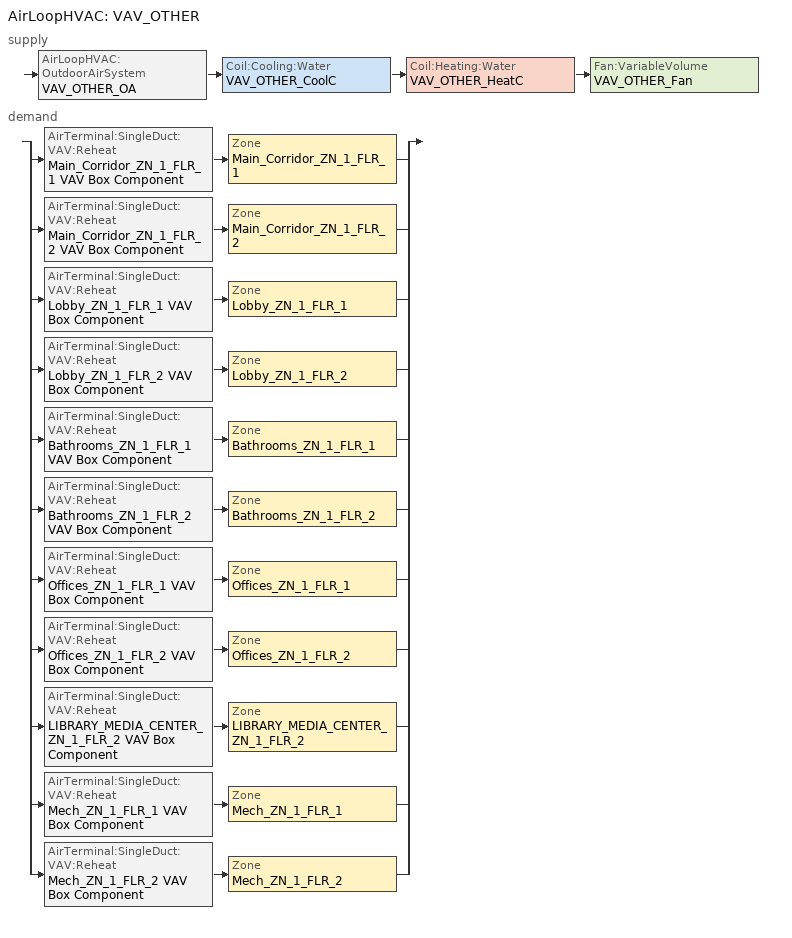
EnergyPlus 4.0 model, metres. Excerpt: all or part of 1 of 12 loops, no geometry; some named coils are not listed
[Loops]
AirLoopHVAC 'VAV_OTHER'
 supply: AirLoopHVAC:OutdoorAirSystem 'VAV_OTHER_OA' > Coil:Cooling:Water 'VAV_OTHER_CoolC' > Coil:Heating:Water 'VAV_OTHER_HeatC' > Fan:VariableVolume 'VAV_OTHER_Fan'
 demand: split
  | AirTerminal:SingleDuct:VAV:Reheat 'Main_Corridor_ZN_1_FLR_1 VAV Box Component' > Zone 'Main_Corridor_ZN_1_FLR_1'
  | AirTerminal:SingleDuct:VAV:Reheat 'Main_Corridor_ZN_1_FLR_2 VAV Box Component' > Zone 'Main_Corridor_ZN_1_FLR_2'
  | AirTerminal:SingleDuct:VAV:Reheat 'Lobby_ZN_1_FLR_1 VAV Box Component' > Zone 'Lobby_ZN_1_FLR_1'
  | AirTerminal:SingleDuct:VAV:Reheat 'Lobby_ZN_1_FLR_2 VAV Box Component' > Zone 'Lobby_ZN_1_FLR_2'
  | AirTerminal:SingleDuct:VAV:Reheat 'Bathrooms_ZN_1_FLR_1 VAV Box Component' > Zone 'Bathrooms_ZN_1_FLR_1'
  | AirTerminal:SingleDuct:VAV:Reheat 'Bathrooms_ZN_1_FLR_2 VAV Box Component' > Zone 'Bathrooms_ZN_1_FLR_2'
  | AirTerminal:SingleDuct:VAV:Reheat 'Offices_ZN_1_FLR_1 VAV Box Component' > Zone 'Offices_ZN_1_FLR_1'
  | AirTerminal:SingleDuct:VAV:Reheat 'Offices_ZN_1_FLR_2 VAV Box Component' > Zone 'Offices_ZN_1_FLR_2'
  | AirTerminal:SingleDuct:VAV:Reheat 'LIBRARY_MEDIA_CENTER_ZN_1_FLR_2 VAV Box Component' > Zone 'LIBRARY_MEDIA_CENTER_ZN_1_FLR_2'
  | AirTerminal:SingleDuct:VAV:Reheat 'Mech_ZN_1_FLR_1 VAV Box Component' > Zone 'Mech_ZN_1_FLR_1'
  | AirTerminal:SingleDuct:VAV:Reheat 'Mech_ZN_1_FLR_2 VAV Box Component' > Zone 'Mech_ZN_1_FLR_2'
[Fan:VariableVolume]
VAV_OTHER_Fan: Availability Schedule=HVACOperationSchd; Fan Efficiency=0.6006; Pressure Rise=1017.592; Maximum Flow Rate {m3/s}=AUTOSIZE; Minimum Flow Rate {m3/s}=0; Motor Efficiency=0.924; Motor In Airstream Fraction=1; Fan Coefficient 1=0.0407599; Fan Coefficient 2=0.088045; Fan Coefficient 3=-0.0729261; Fan Coefficient 4=0.94374; Fan Coefficient 5=0
[Fan:ZoneExhaust] Availability Schedule=HVACOperationSchd; Fan Efficiency=0.338; Pressure Rise {Pa}=125; Maximum Flow Rate {m3/s} [*******]=0.3
Bathrooms_ZN_1_FLR_1 Exhaust Fan; Bathrooms_ZN_1_FLR_2 Exhaust Fan
[Coil:Heating:Water]
VAV_OTHER_HeatC: Availablility Schedule=ALWAYS_ON; U-Factor Times Area Value {W/K}=AUTOSIZE; Maximum Water Flow Rate {m3/s}=AUTOSIZE; Coil Peformance input method=UFactorTimesAreaAndDesignWaterFlowRate; Nominal Capacity=AUTOSIZE; Design Inlet Water Temperature=82.2; Design Inlet Air Temperature=16.6; Design Outlet Water Temperature=71.1; Design Outlet Air Temperature=32.2
[Coil:Cooling:Water]
VAV_OTHER_CoolC: Availability Schedule=ALWAYS_ON; Design Water Flow Rate {m3/s}=AUTOSIZE; Design Air Flow Rate {m3/s}=AUTOSIZE; Design Inlet Water Temperature {C}=AUTOSIZE; Design Inlet Air Temperature {C}=AUTOSIZE; Design Outlet Air Temperature {C}=AUTOSIZE; Design Inlet Humidity Ratio {kg-H2O/kg-air}=AUTOSIZE; Design Outlet Humidity Ratio {kg-H2O/kg-air}=AUTOSIZE; Type of Analysise {*******}=SimpleAnalysis; Heat Exchanger Configuration {*********}=CrossFlow
[AirTerminal:SingleDuct:VAV:Reheat] Availability Schedule=ALWAYS_ON; Maximum Air Flow Rate {m3/s}=AUTOSIZE; Zone Minimum Air Flow Input Method=Constant; Constant Minimum Air Flow Fraction=0.3; Maximum Hot Water or Steam Flow Rate {m3/s}=AUTOSIZE; Minimum Hot Water or Steam Flow Rate {m3/s}=0; Convergence Tolerance=0.001; Damper Heating Action=NORMAL
Name | Reheat Coil
Bathrooms_ZN_1_FLR_1 VAV Box Component | Bathrooms_ZN_1_FLR_1 VAV Box Reheat Coil
Bathrooms_ZN_1_FLR_2 VAV Box Component | Bathrooms_ZN_1_FLR_2 VAV Box Reheat Coil
LIBRARY_MEDIA_CENTER_ZN_1_FLR_2 VAV Box Component | LIBRARY_MEDIA_CENTER_ZN_1_FLR_2 VAV Box Reheat Coil
Lobby_ZN_1_FLR_1 VAV Box Component | Lobby_ZN_1_FLR_1 VAV Box Reheat Coil
Lobby_ZN_1_FLR_2 VAV Box Component | Lobby_ZN_1_FLR_2 VAV Box Reheat Coil
Main_Corridor_ZN_1_FLR_1 VAV Box Component | Main_Corridor_ZN_1_FLR_1 VAV Box Reheat Coil
Main_Corridor_ZN_1_FLR_2 VAV Box Component | Main_Corridor_ZN_1_FLR_2 VAV Box Reheat Coil
Mech_ZN_1_FLR_1 VAV Box Component | Mech_ZN_1_FLR_1 VAV Box Reheat Coil
Mech_ZN_1_FLR_2 VAV Box Component | Mech_ZN_1_FLR_2 VAV Box Reheat Coil
Offices_ZN_1_FLR_1 VAV Box Component | Offices_ZN_1_FLR_1 VAV Box Reheat Coil
Offices_ZN_1_FLR_2 VAV Box Component | Offices_ZN_1_FLR_2 VAV Box Reheat Coil
[Zone equipment]
Bathrooms_ZN_1_FLR_1: Bathrooms_ZN_1_FLR_1 Exhaust Fan, Bathrooms_ZN_1_FLR_1 VAV Box Component
Bathrooms_ZN_1_FLR_2: Bathrooms_ZN_1_FLR_2 Exhaust Fan, Bathrooms_ZN_1_FLR_2 VAV Box Component
LIBRARY_MEDIA_CENTER_ZN_1_FLR_2: LIBRARY_MEDIA_CENTER_ZN_1_FLR_2 VAV Box Component
Lobby_ZN_1_FLR_1: Lobby_ZN_1_FLR_1 VAV Box Component
Lobby_ZN_1_FLR_2: Lobby_ZN_1_FLR_2 VAV Box Component
Main_Corridor_ZN_1_FLR_1: Main_Corridor_ZN_1_FLR_1 VAV Box Component
Main_Corridor_ZN_1_FLR_2: Main_Corridor_ZN_1_FLR_2 VAV Box Component
Mech_ZN_1_FLR_1: Mech_ZN_1_FLR_1 VAV Box Component
Mech_ZN_1_FLR_2: Mech_ZN_1_FLR_2 VAV Box Component
Offices_ZN_1_FLR_1: Offices_ZN_1_FLR_1 VAV Box Component
Offices_ZN_1_FLR_2: Offices_ZN_1_FLR_2 VAV Box Component
[Sizing:Zone] Zone Cooling Design Supply Air Temperature {C}=12.8; Zone Heating Design Supply Air Temperature {C}=50; Zone Cooling Design Supply Air Humidity Ratio {kg-H20/kg-air}=0.0085; Zone Heating Design Supply Air Humidity Ratio {kg-H20/kg-air}=0.008; Cooling Design Air Flow Method {Flow/Zone | DesignDay | DesignDay}=DesignDay; Heating Design Air Flow Method {Flow/Zone | DesignDay}=DesignDay
Name | Outdoor Air Method | Outside Air Flow per Person {(m3/s)/person} | Cooling Minimum Air Flow | Outside Air Flow per Zone Floor Area {(m3/s)/m2}
Bathrooms_ZN_1_FLR_1; Bathrooms_ZN_1_FLR_2 | Flow/Person | 0.025 | 0.3
LIBRARY_MEDIA_CENTER_ZN_1_FLR_2 | Flow/Person | 0.008
Lobby_ZN_1_FLR_1; Lobby_ZN_1_FLR_2; Main_Corridor_ZN_1_FLR_1; Main_Corridor_ZN_1_FLR_2 | Flow/Area |  |  | 0.0005
Mech_ZN_1_FLR_1; Mech_ZN_1_FLR_2 | Flow/Area |  |  | 0.00025
Offices_ZN_1_FLR_1; Offices_ZN_1_FLR_2 | Flow/Person | 0.01
[ZoneControl:Thermostat] Control Type Schedule=Dual Zone Control Type Sched
Name | Zone | Control 1
Bathrooms_ZN_1_FLR_1 Thermostat | Bathrooms_ZN_1_FLR_1 | Bathrooms_ZN_1_FLR_1 DualSPSched
Bathrooms_ZN_1_FLR_2 Thermostat | Bathrooms_ZN_1_FLR_2 | Bathrooms_ZN_1_FLR_2 DualSPSched
LIBRARY_MEDIA_CENTER_ZN_1_FLR_2 Thermostat | LIBRARY_MEDIA_CENTER_ZN_1_FLR_2 | LIBRARY_MEDIA_CENTER_ZN_1_FLR_2 DualSPSched
Lobby_ZN_1_FLR_1 Thermostat | Lobby_ZN_1_FLR_1 | Lobby_ZN_1_FLR_1 DualSPSched
Lobby_ZN_1_FLR_2 Thermostat | Lobby_ZN_1_FLR_2 | Lobby_ZN_1_FLR_2 DualSPSched
Main_Corridor_ZN_1_FLR_1 Thermostat | Main_Corridor_ZN_1_FLR_1 | Main_Corridor_ZN_1_FLR_1 DualSPSched
Main_Corridor_ZN_1_FLR_2 Thermostat | Main_Corridor_ZN_1_FLR_2 | Main_Corridor_ZN_1_FLR_2 DualSPSched
Mech_ZN_1_FLR_1 Thermostat | Mech_ZN_1_FLR_1 | Mech_ZN_1_FLR_1 DualSPSched
Mech_ZN_1_FLR_2 Thermostat | Mech_ZN_1_FLR_2 | Mech_ZN_1_FLR_2 DualSPSched
Offices_ZN_1_FLR_1 Thermostat | Offices_ZN_1_FLR_1 | Offices_ZN_1_FLR_1 DualSPSched
Offices_ZN_1_FLR_2 Thermostat | Offices_ZN_1_FLR_2 | Offices_ZN_1_FLR_2 DualSPSched
[ThermostatSetpoint:DualSetpoint]
Name | Heating Setpoint Temperature Schedule | Cooling Setpoint Temperature Schedule
Bathrooms_ZN_1_FLR_1 DualSPSched; Bathrooms_ZN_1_FLR_2 DualSPSched; Lobby_ZN_1_FLR_2 DualSPSched; Main_Corridor_ZN_1_FLR_1 DualSPSched; Main_Corridor_ZN_1_FLR_2 DualSPSched; Mech_ZN_1_FLR_1 DualSPSched; Mech_ZN_1_FLR_2 DualSPSched | HTGSETP_SCH_BathCorrMechKitchen | CLGSETP_SCH_BathCorrMechKitchen
LIBRARY_MEDIA_CENTER_ZN_1_FLR_2 DualSPSched; Lobby_ZN_1_FLR_1 DualSPSched; Offices_ZN_1_FLR_1 DualSPSched; Offices_ZN_1_FLR_2 DualSPSched | HTGSETP_SCH | CLGSETP_SCH
[Sizing:System]
VAV_OTHER: Type Of Load To Size On {Sensible}=Sensible; Design Outdoor Air Flow Rate {m3/s}=AUTOSIZE; Minimum System Air Flow Ratio=0.3; Preheat Design Temperature {C}=7; Preheat Design Humidity Ratio {kg-H2O/kg-air}=0.008; Precool Design Temperature {C}=12.8; Precool Design Humidity Ratio {kg-H2O/kg-air}=0.008; Central Cooling Design Supply Air Temperature {C}=12.8; Central Heating Design Supply Air Temperature {C}=16.7; Sizing Option {Coincident | NonCoincident}=NonCoincident; 100% Outdoor Air in Cooling {Yes | No}=No; 100% Outdoor Air in Heating {Yes | No}=No; Central Cooling Design Supply Air Humidity Ratio {kg-H2O/kg-air}=0.0085; Central Heating Design Supply Air Humidity Ratio {kg-H2O/kg-air}=0.008; Cooling Design Air Flow Method=DesignDay; Heating Design Air Flow Method=DesignDay
[Controller:OutdoorAir]
VAV_OTHER_OA_Controller: Minimum Outdoor Air Flow Rate {m3/s}=AUTOSIZE; Maximum Outdoor Air Flow Rate {m3/s}=AUTOSIZE; Economizer Control Type=DifferentialDryBulb; Economizer Control Action Type=ModulateFlow; Economizer Maximum Limit Dry-Bulb Temperature {C}=28; Economizer Maximum Limit Enthalpy {J/kg}=64000; Economizer Minimum Limit Dry-Bulb Temperature {C}=-100; Lockout Type=NoLockout; Minimum Limit Type=FixedMinimum; Minimum Outdoor Air Schedule=MinOA_Sched
[Controller:WaterCoil] Control Variable {Temperature | HumidityRatio | TemperatureAndHumidityRatio | Flow}=Temperature; Maximum Actuated Flow {m3/s}=AUTOSIZE; Minimum Actuated Flow {m3/s}=0
Name | Action {Normal | Reverse} | Actuator Variable {Flow} | Actuator Variable {FLOW} | Controller Convergence Tolerance {delta C} [Delta temp from setpoint]
VAV_OTHER_CoolC_Controller | Reverse | Flow
VAV_OTHER_HeatC_Controller | Normal |  | Flow | 0.0001
[AirLoopHVAC]
VAV_OTHER: Design Supply Air Flow Rate {m3/s}=AUTOSIZE
[SetpointManager:MixedAir]
Name | Control Variable {Temperature} | Setpoint Node or NodeList | Control Variable
VAV_OTHER_CoolC SAT Manager | Temperature | VAV_OTHER_CoolC-VAV_OTHER_HeatCNode
VAV_OTHER_HeatC SAT Manager | Temperature | VAV_OTHER_HeatC-VAV_OTHER_FanNode
VAV_OTHER_OAMixed Air Temp Manager |  | VAV_OTHER_OA-VAV_OTHER_CoolCNode | Temperature
[SetpointManager:Scheduled]
VAV_OTHER SAT setpoint: Control Variable {Temperature | others }=Temperature; Schedule=Seasonal-Reset-Supply-Air-Temp-Sch; Setpoint Node or NodeList=VAV_OTHER Supply Equipment Outlet Node
[Schedule:Compact]
ALWAYS_ON: Through: 12/31, For: AllDays, Until: 24:00, 1
CLGSETP_SCH: Temperature, Through: 6/30, For: SummerDesignDay, Until: 24:00, 24, For: WeekEnds Holidays WinterDesignDay, Until: 24:00, 27, For: AllOtherDays, Until: 06:00, 27, Until: 21:00, 24, Until: 24:00, 27, Through: 9/1, For: SummerDesignDay, Until: 24:00, 24, For: WeekEnds Holidays WinterDesignDay, Until: 24:00, 27, For: AllOtherDays, Until: 07:00, 27, Until: 18:00, 24, Until: 24:00, 27, Through: 12/31, For: SummerDesignDay, Until: 24:00, 24, For: WeekEnds Holidays WinterDesignDay, Until: 24:00, 27, For: AllOtherDays, Until: 06:00, 27, Until: 21:00, 24, Until: 24:00, 27
CLGSETP_SCH_BathCorrMechKitchen: Temperature, Through: 12/31, For: SummerDesignDay, Until: 06:00, 27, Until: 21:00, 24, Until: 24:00, 27, For: AllOtherDays, Until: 24:00, 27
HTGSETP_SCH: Temperature, Through: 6/30, For: WinterDesignDay, Until: 24:00, 21, For: WeekEnds Holidays SummerDesignDay, Until: 24:00, 16, For: AllOtherDays, Until: 06:00, 16, Until: 21:00, 21, Until: 24:00, 16, Through: 9/1, For: WinterDesignDay, Until: 24:00, 21, For: WeekEnds Holidays SummerDesignDay, Until: 24:00, 16, For: AllOtherDays, Until: 07:00, 16, Until: 18:00, 21, Until: 24:00, 16, Through: 12/31, For: WinterDesignDay, Until: 24:00, 21, For: WeekEnds Holidays SummerDesignDay, Until: 24:00, 16, For: AllOtherDays, Until: 06:00, 16, Until: 21:00, 21, Until: 24:00, 16
HTGSETP_SCH_BathCorrMechKitchen: Temperature, Through: 12/31, For: WinterDesignDay, Until: 06:00, 16, Until: 21:00, 21, Until: 24:00, 16, For: AllOtherDays, Until: 24:00, 16
HVACOperationSchd; MinOA_Sched: Through: 12/31, For: Weekdays SummerDesignDay, Until: 06:00, 0, Until: 21:00, 1, Until: 24:00, 0, For: AllOtherDays, Until: 24:00, 0
Seasonal-Reset-Supply-Air-Temp-Sch: Through: 12/31, For: AllDays, Until: 24:00, 12.8
Dual Zone Control Type Sched: Through: 12/31, For: AllDays, Until: 24:00, 4
